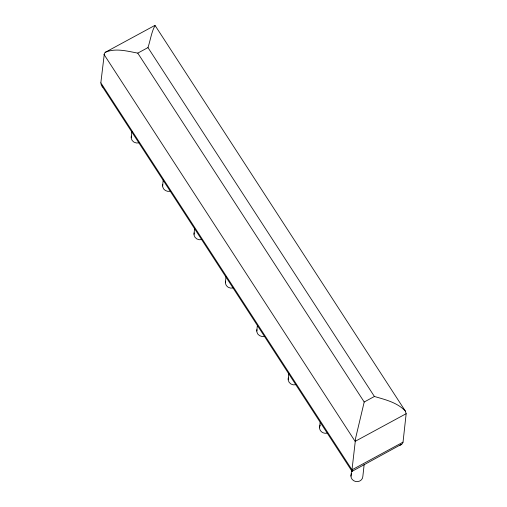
<?xml version="1.0" encoding="UTF-8"?>
<svg xmlns="http://www.w3.org/2000/svg" width="507" height="507" viewBox="0 0 507 507"><rect width="100%" height="100%" fill="white"/><g stroke="black" fill="none" stroke-linecap="round" stroke-linejoin="round"><path stroke-width="0.76" d="M100.836 82.844L104.391 53.248L105.355 52.265L155.003 25.35L405.315 411.031L406.164 413.693L403.027 442.148L402.152 443.917L352.035 471.333L101.28 84.935L100.836 82.844L351.991 469.818L352.035 471.333L352.473 470.762M131.186 137.555L131.877 131.3M162.582 185.923L163.273 179.674M193.978 234.297L194.669 228.042M225.374 282.672L226.065 276.416M256.764 331.039L257.372 325.57M288.16 379.413L288.851 373.158M319.556 427.788L320.158 422.312M350.945 476.162L351.636 469.907M364.172 464.399L362.879 476.13A5.97 5.501 6.3 0 1 355.489 481.466A5.97 5.501 6.3 0 1 351.687 473.405M405.315 411.031C397.342 402.514 385.238 399.63 374.413 396.48L364.203 402.013L355.667 437.947L351.991 469.818L403.027 442.148M105.355 52.265C115.571 47.816 127.308 51.194 137.771 53.121L147.974 47.588C150.192 41.042 151.859 30.388 155.079 25.768M406.164 413.693L355.128 441.363L103.973 54.388M399.991 445.304L401.227 444.664M101.996 86.076L103.029 87.267M147.974 47.588L374.413 396.48M137.771 53.121L364.203 402.013M138.817 142.854A5.97 5.501 6.3 0 1 131.357 136.13M295.79 384.712A5.97 5.501 6.3 0 1 288.331 377.988M327.18 433.086A5.97 5.501 6.3 0 1 320.861 431.134A5.97 5.501 6.3 0 1 320.291 425.031M170.213 191.221A5.97 5.501 6.3 0 1 162.753 184.497M201.609 239.596A5.97 5.501 6.3 0 1 194.149 232.871M264.394 336.344A5.97 5.501 6.3 0 1 256.935 329.613M232.998 287.97A5.97 5.501 6.3 0 1 225.545 281.246"/></g></svg>
